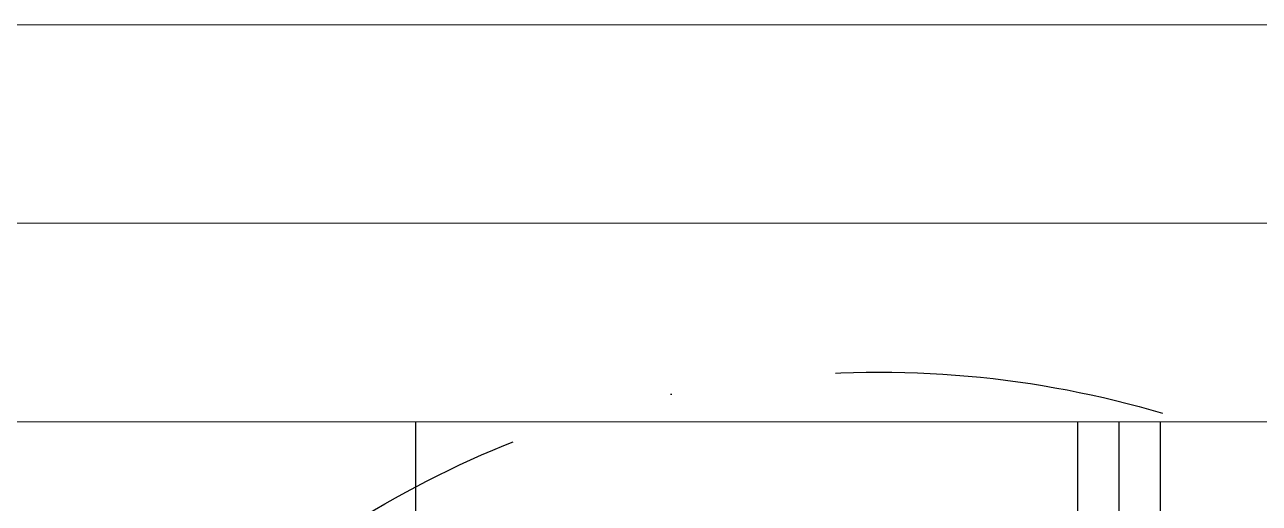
# Model space of a CAD drawing. Header units: millimetres. Extents: x 232323 to 272954, y -5343 to 8721.
# Drawn here: x 248170.6 to 248543.7, y 5624.4 to 5769 of the extents above; entities that cross this region are included whole.
import ezdxf

# ---------------------------------------------------------------- set-up
doc = ezdxf.new("R2010")
doc.units = ezdxf.units.MM
doc.header["$MEASUREMENT"] = 0
doc.linetypes.add('DASHDOTX2', pattern=[2, 1, -0.5, 0, -0.5])
for name, color, linetype, lineweight in [('A-MKXS-MAK2', 3, 'DASHDOTX2', 25), ('A-WAXM-DRYW', 4, 'CONTINUOUS', 25), ('A-XXXX-FIN3', 4, 'CONTINUOUS', 25)]:
    doc.layers.add(name, color=color, linetype=linetype, lineweight=lineweight)
doc.layers.add('A-XXXX-NPLT', color=144, linetype='CONTINUOUS', lineweight=15, plot=False)

msp = doc.modelspace()

# ---------------------------------------------------------------- linework, layer by layer
at = {"layer": 'A-MKXS-MAK2', "ltscale": 100}
msp.add_circle((248428.82, 5364.05), 300, dxfattribs=at)
at = {"layer": 'A-WAXM-DRYW'}
for p, q in [((248488.82, 5394.05), (248488.82, 5649.05)), ((248501.32, 5394.05), (248501.32, 5649.05)), ((248513.82, 5394.05), (248513.82, 5649.05))]:
    msp.add_line(p, q, dxfattribs=at)
at = {"layer": 'A-XXXX-FIN3'}
msp.add_line((248288.82, 5470.25), (248288.82, 5649.05), dxfattribs=at)
at = {"layer": 'A-XXXX-NPLT'}
for points in [[(249358.82, 2929.05), (249358.82, 5769.05), (247618.82, 5769.05), (247618.82, 2929.05)], [(249298.82, 2989.05), (249298.82, 5709.05), (247678.82, 5709.05), (247678.82, 2989.05)], [(249238.82, 3049.05), (249238.82, 5649.05), (247738.82, 5649.05), (247738.82, 3049.05)]]:
    msp.add_lwpolyline(points, close=True, dxfattribs=at)

doc.saveas('drawing.dxf')
